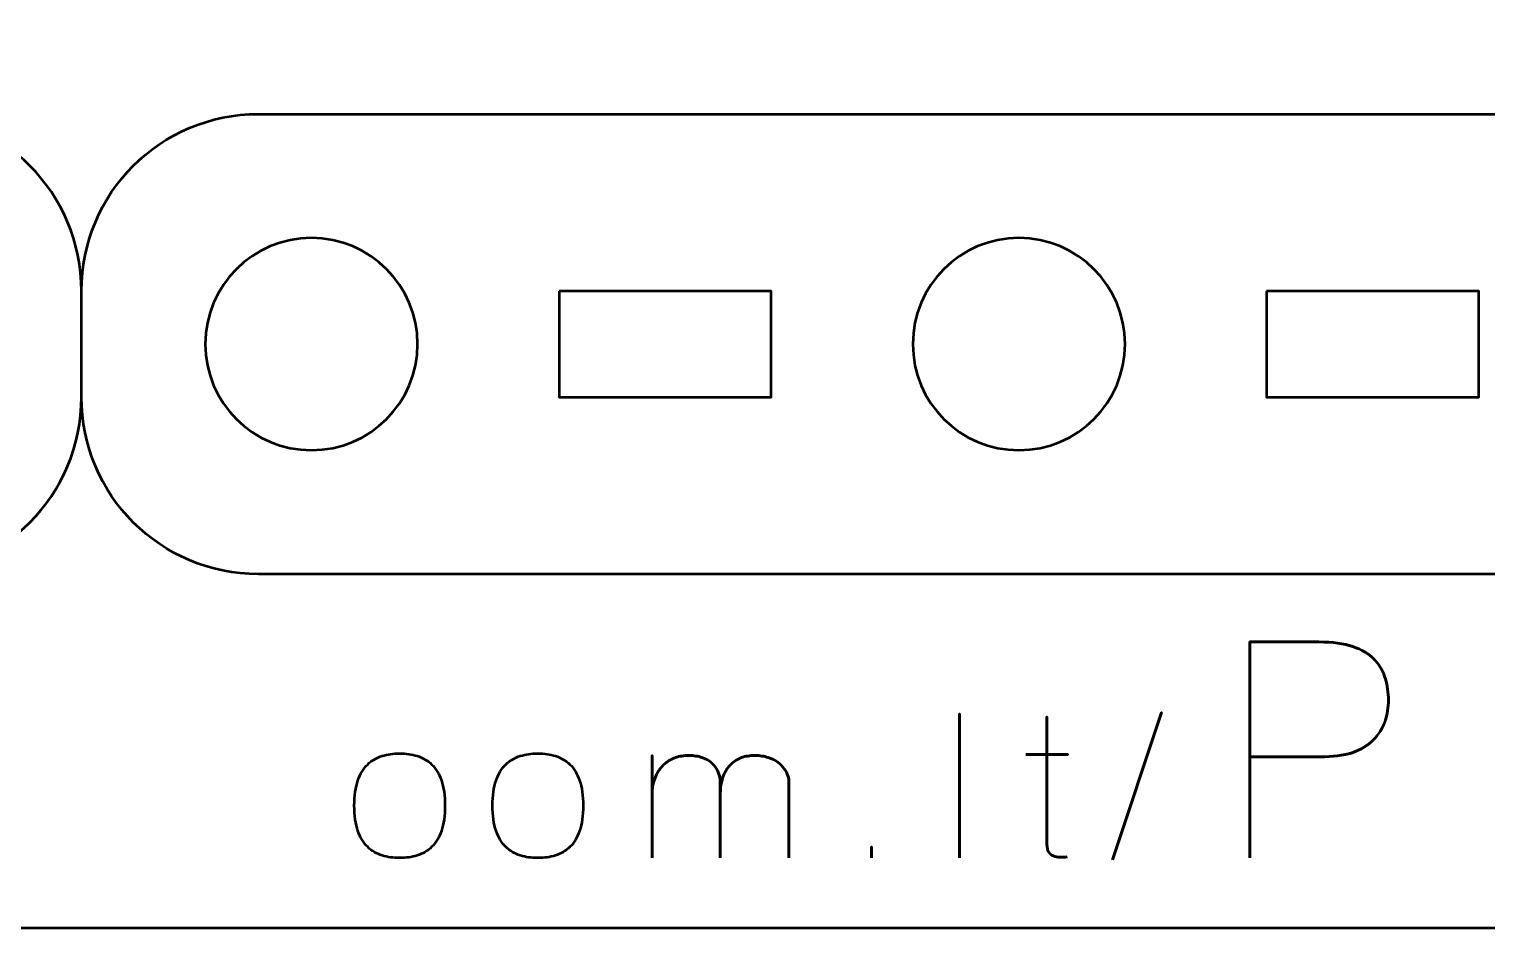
# Model space of a CAD drawing. Header units: centimetres. Extents: x -17.9 to -3.1, y -25.3 to -4.3.
# Drawn here: x -10.648 to -6.527, y -25.35 to -22.81 of the extents above; entities that cross this region are included whole.
import ezdxf

# ---------------------------------------------------------------- set-up
doc = ezdxf.new("R2010")
doc.units = ezdxf.units.CM
doc.header["$MEASUREMENT"] = 0
doc.layers.add('Layer 1', color=7, linetype='Continuous')

msp = doc.modelspace()

# ---------------------------------------------------------------- linework, layer by layer
at = {"layer": 'Layer 1', "color": 22, "lineweight": 53}
msp.add_open_spline([(-17.90003, -24.8499), (-17.90003, -24.8499), (-17.90003, -4.84994), (-17.90003, -4.84994), (-17.90003, -4.84994), (-17.90003, -4.57297), (-17.67694, -4.34998), (-17.39994, -4.34998), (-17.39994, -4.34998), (-17.39994, -4.34998), (-3.60007, -4.34998), (-3.60007, -4.34998), (-3.60007, -4.34998), (-3.32293, -4.34998), (-3.09997, -4.57297), (-3.09997, -4.84994), (-3.09997, -4.84994), (-3.09997, -4.84994), (-3.09997, -24.8499), (-3.09997, -24.8499), (-3.09997, -24.8499), (-3.09997, -25.1269), (-3.32293, -25.34999), (-3.60007, -25.34999), (-3.60007, -25.34999), (-3.60007, -25.34999), (-17.39994, -25.34999), (-17.39994, -25.34999), (-17.39994, -25.34999), (-17.67694, -25.34999), (-17.90003, -25.1269), (-17.90003, -24.8499)], degree=3, knots=[0, 0, 0, 0, 0.125, 0.125, 0.125, 0.125, 0.25, 0.25, 0.25, 0.25, 0.375, 0.375, 0.375, 0.375, 0.5, 0.5, 0.5, 0.5, 0.625, 0.625, 0.625, 0.625, 0.75, 0.75, 0.75, 0.75, 0.875, 0.875, 0.875, 0.875, 1, 1, 1, 1], dxfattribs=at)
at = {"layer": 'Layer 1', "color": 2, "lineweight": 53}
for points, knots in [([(-17.29992, -23.05), (-17.29992, -23.05), (-10.99995, -23.05), (-10.99995, -23.05), (-10.99995, -23.05), (-10.72298, -23.05), (-10.49999, -23.27309), (-10.49999, -23.55009), (-10.49999, -23.55009), (-10.49999, -23.55009), (-10.49999, -23.8501), (-10.49999, -23.8501), (-10.49999, -23.8501), (-10.49999, -24.12706), (-10.72298, -24.35002), (-10.99995, -24.35002), (-10.99995, -24.35002), (-10.99995, -24.35002), (-17.29992, -24.35002), (-17.29992, -24.35002), (-17.29992, -24.35002), (-17.57692, -24.35002), (-17.80001, -24.12706), (-17.80001, -23.8501), (-17.80001, -23.8501), (-17.80001, -23.8501), (-17.80001, -23.55009), (-17.80001, -23.55009), (-17.80001, -23.55009), (-17.80001, -23.27309), (-17.57692, -23.05), (-17.29992, -23.05)], [0, 0, 0, 0, 0.125, 0.125, 0.125, 0.125, 0.25, 0.25, 0.25, 0.25, 0.375, 0.375, 0.375, 0.375, 0.5, 0.5, 0.5, 0.5, 0.625, 0.625, 0.625, 0.625, 0.75, 0.75, 0.75, 0.75, 0.875, 0.875, 0.875, 0.875, 1, 1, 1, 1]), ([(-10.50001, -23.55009), (-10.50001, -23.27309), (-10.27692, -23.05), (-9.99992, -23.05), (-9.99992, -23.05), (-9.99992, -23.05), (-3.69995, -23.05), (-3.69995, -23.05), (-3.69995, -23.05), (-3.42298, -23.05), (-3.19999, -23.27309), (-3.19999, -23.55009), (-3.19999, -23.55009), (-3.19999, -23.55009), (-3.19999, -23.8501), (-3.19999, -23.8501), (-3.19999, -23.8501), (-3.19999, -24.12706), (-3.42298, -24.35002), (-3.69995, -24.35002), (-3.69995, -24.35002), (-3.69995, -24.35002), (-9.99992, -24.35002), (-9.99992, -24.35002), (-9.99992, -24.35002), (-10.27692, -24.35002), (-10.50001, -24.12706), (-10.50001, -23.8501)], [0, 0, 0, 0, 0.1428571, 0.1428571, 0.1428571, 0.1428571, 0.2857143, 0.2857143, 0.2857143, 0.2857143, 0.4285714, 0.4285714, 0.4285714, 0.4285714, 0.5714286, 0.5714286, 0.5714286, 0.5714286, 0.7142857, 0.7142857, 0.7142857, 0.7142857, 0.8571429, 0.8571429, 0.8571429, 0.8571429, 1, 1, 1, 1])]:
    msp.add_open_spline(points, degree=3, knots=knots, dxfattribs=at)
at = {"layer": 'Layer 1', "lineweight": 53}
for points in [[(-9.54998, -23.70002), (-9.54998, -23.8658), (-9.68421, -24.00003), (-9.84999, -24.00003), (-9.84999, -24.00003), (-10.01565, -24.00003), (-10.14999, -23.8658), (-10.14999, -23.70002), (-10.14999, -23.70002), (-10.14999, -23.53436), (-10.01565, -23.40002), (-9.84999, -23.40002), (-9.84999, -23.40002), (-9.68421, -23.40002), (-9.54998, -23.53436), (-9.54998, -23.70002)], [(-7.54991, -23.70002), (-7.54991, -23.8658), (-7.68428, -24.00003), (-7.84991, -24.00003), (-7.84991, -24.00003), (-8.01568, -24.00003), (-8.14991, -23.8658), (-8.14991, -23.70002), (-8.14991, -23.70002), (-8.14991, -23.53436), (-8.01568, -23.40002), (-7.84991, -23.40002), (-7.84991, -23.40002), (-7.68428, -23.40002), (-7.54991, -23.53436), (-7.54991, -23.70002)], [(-9.14997, -23.55009), (-9.14997, -23.55009), (-8.54996, -23.55009), (-8.54996, -23.55009), (-8.54996, -23.55009), (-8.54996, -23.55009), (-8.54996, -23.8501), (-8.54996, -23.8501), (-8.54996, -23.8501), (-8.54996, -23.8501), (-9.14997, -23.8501), (-9.14997, -23.8501), (-9.14997, -23.8501), (-9.14997, -23.8501), (-9.14997, -23.55009), (-9.14997, -23.55009)], [(-7.15, -23.55009), (-7.15, -23.55009), (-6.55001, -23.55009), (-6.55001, -23.55009), (-6.55001, -23.55009), (-6.55001, -23.55009), (-6.55001, -23.8501), (-6.55001, -23.8501), (-6.55001, -23.8501), (-6.55001, -23.8501), (-7.15, -23.8501), (-7.15, -23.8501), (-7.15, -23.8501), (-7.15, -23.8501), (-7.15, -23.55009), (-7.15, -23.55009)]]:
    msp.add_open_spline(points, degree=3, knots=[0, 0, 0, 0, 0.25, 0.25, 0.25, 0.25, 0.5, 0.5, 0.5, 0.5, 0.75, 0.75, 0.75, 0.75, 1, 1, 1, 1], dxfattribs=at)
at = {"layer": 'Layer 1', "color": 30, "lineweight": 53}
for points, knots in [([(-7.19664, -25.15241), (-7.19664, -25.15241), (-7.19664, -24.54196), (-7.19664, -24.54196), (-7.19664, -24.54196), (-7.19664, -24.54196), (-7.00191, -24.54196), (-7.00191, -24.54196), (-7.00191, -24.54196), (-6.96296, -24.5421), (-6.93093, -24.54648), (-6.90567, -24.55494), (-6.90567, -24.55494), (-6.88055, -24.56327), (-6.86079, -24.57484), (-6.84654, -24.58952), (-6.84654, -24.58952), (-6.83229, -24.60405), (-6.82213, -24.6207), (-6.81592, -24.63947), (-6.81592, -24.63947), (-6.80985, -24.65824), (-6.80632, -24.67785), (-6.80548, -24.69859), (-6.80548, -24.69859), (-6.80449, -24.71934), (-6.80689, -24.73966), (-6.81253, -24.75941), (-6.81253, -24.75941), (-6.81832, -24.77917), (-6.82806, -24.79709), (-6.84203, -24.81318), (-6.84203, -24.81318), (-6.85585, -24.82926), (-6.87462, -24.84211), (-6.89819, -24.85156), (-6.89819, -24.85156), (-6.92175, -24.86116), (-6.95096, -24.86595), (-6.98582, -24.86624), (-6.98582, -24.86624), (-6.98582, -24.86624), (-7.19664, -24.86624), (-7.19664, -24.86624), (-7.19664, -24.86624), (-7.19664, -24.86624), (-6.98582, -24.86624), (-6.98582, -24.86624), (-6.98582, -24.86624), (-6.95167, -24.86595), (-6.92274, -24.86116), (-6.89932, -24.85156), (-6.89932, -24.85156), (-6.87575, -24.84211), (-6.85698, -24.82926), (-6.84287, -24.81318), (-6.84287, -24.81318), (-6.8289, -24.79709), (-6.81888, -24.77917), (-6.81296, -24.75941), (-6.81296, -24.75941), (-6.80703, -24.73966), (-6.80449, -24.71934), (-6.80548, -24.69859), (-6.80548, -24.69859), (-6.80632, -24.67785), (-6.80985, -24.65824), (-6.8162, -24.63947), (-6.8162, -24.63947), (-6.82241, -24.6207), (-6.83285, -24.60405), (-6.84711, -24.58952), (-6.84711, -24.58952), (-6.8615, -24.57484), (-6.88125, -24.56327), (-6.90637, -24.55494), (-6.90637, -24.55494), (-6.93163, -24.54648), (-6.96338, -24.5421), (-7.00191, -24.54196), (-7.00191, -24.54196), (-7.00191, -24.54196), (-7.19664, -24.54196), (-7.19664, -24.54196), (-7.19664, -24.54196), (-7.19664, -24.54196), (-7.19664, -25.15241), (-7.19664, -25.15241)], [0, 0, 0, 0, 0.0454545, 0.0454545, 0.0454545, 0.0454545, 0.0909091, 0.0909091, 0.0909091, 0.0909091, 0.1363636, 0.1363636, 0.1363636, 0.1363636, 0.1818182, 0.1818182, 0.1818182, 0.1818182, 0.2272727, 0.2272727, 0.2272727, 0.2272727, 0.2727273, 0.2727273, 0.2727273, 0.2727273, 0.3181818, 0.3181818, 0.3181818, 0.3181818, 0.3636364, 0.3636364, 0.3636364, 0.3636364, 0.4090909, 0.4090909, 0.4090909, 0.4090909, 0.4545455, 0.4545455, 0.4545455, 0.4545455, 0.5, 0.5, 0.5, 0.5, 0.5454545, 0.5454545, 0.5454545, 0.5454545, 0.5909091, 0.5909091, 0.5909091, 0.5909091, 0.6363636, 0.6363636, 0.6363636, 0.6363636, 0.6818182, 0.6818182, 0.6818182, 0.6818182, 0.7272727, 0.7272727, 0.7272727, 0.7272727, 0.7727273, 0.7727273, 0.7727273, 0.7727273, 0.8181818, 0.8181818, 0.8181818, 0.8181818, 0.8636364, 0.8636364, 0.8636364, 0.8636364, 0.9090909, 0.9090909, 0.9090909, 0.9090909, 0.9545455, 0.9545455, 0.9545455, 0.9545455, 1, 1, 1, 1]), ([(-8.01791, -25.15241), (-8.01791, -25.15241), (-8.01791, -24.74545), (-8.01791, -24.74545), (-8.01791, -24.74545), (-8.01791, -24.74545), (-8.01791, -25.15241), (-8.01791, -25.15241)], [0, 0, 0, 0, 0.5, 0.5, 0.5, 0.5, 1, 1, 1, 1]), ([(-7.71311, -25.14959), (-7.72007, -25.15015), (-7.72703, -25.15034), (-7.73381, -25.15015), (-7.73381, -25.15015), (-7.74058, -25.14996), (-7.7467, -25.14893), (-7.75225, -25.14686), (-7.75225, -25.14686), (-7.7578, -25.14488), (-7.76222, -25.14131), (-7.7656, -25.13623), (-7.7656, -25.13623), (-7.7689, -25.13115), (-7.77059, -25.12391), (-7.77068, -25.11459), (-7.77068, -25.11459), (-7.77068, -25.11017), (-7.77068, -25.10265), (-7.77068, -25.09211), (-7.77068, -25.09211), (-7.77068, -25.08148), (-7.77068, -25.06868), (-7.77068, -25.05354), (-7.77068, -25.05354), (-7.77068, -25.03839), (-7.77068, -25.02184), (-7.77068, -25.00387), (-7.77068, -25.00387), (-7.77068, -24.9859), (-7.77068, -24.96737), (-7.77068, -24.94818), (-7.77068, -24.94818), (-7.77068, -24.92899), (-7.77068, -24.91008), (-7.77068, -24.89136), (-7.77068, -24.89136), (-7.77068, -24.87264), (-7.77068, -24.85504), (-7.77068, -24.83849), (-7.77068, -24.83849), (-7.77068, -24.82193), (-7.77068, -24.80725), (-7.77068, -24.79456), (-7.77068, -24.79456), (-7.77068, -24.78176), (-7.77068, -24.77179), (-7.77068, -24.76445), (-7.77068, -24.76445), (-7.77068, -24.75721), (-7.77068, -24.75344), (-7.77068, -24.75335), (-7.77068, -24.75335), (-7.77068, -24.75344), (-7.77068, -24.75721), (-7.77068, -24.76445), (-7.77068, -24.76445), (-7.77068, -24.77179), (-7.77068, -24.78176), (-7.77068, -24.79456), (-7.77068, -24.79456), (-7.77068, -24.80725), (-7.77068, -24.82193), (-7.77068, -24.83849), (-7.77068, -24.83849), (-7.77068, -24.85504), (-7.77068, -24.87264), (-7.77068, -24.89136), (-7.77068, -24.89136), (-7.77068, -24.91008), (-7.77068, -24.92899), (-7.77068, -24.94818), (-7.77068, -24.94818), (-7.77068, -24.96737), (-7.77068, -24.9859), (-7.77068, -25.00387), (-7.77068, -25.00387), (-7.77068, -25.02184), (-7.77068, -25.03839), (-7.77068, -25.05354), (-7.77068, -25.05354), (-7.77068, -25.06868), (-7.77068, -25.08148), (-7.77068, -25.09211), (-7.77068, -25.09211), (-7.77068, -25.10265), (-7.77068, -25.11017), (-7.77068, -25.11459), (-7.77068, -25.11459), (-7.77059, -25.12391), (-7.7689, -25.13115), (-7.7656, -25.13623), (-7.7656, -25.13623), (-7.76222, -25.14131), (-7.7578, -25.14488), (-7.75225, -25.14686), (-7.75225, -25.14686), (-7.7467, -25.14893), (-7.74058, -25.14996), (-7.73381, -25.15015), (-7.73381, -25.15015), (-7.72703, -25.15034), (-7.72007, -25.15015), (-7.71311, -25.14959)], [0, 0, 0, 0, 0.0384615, 0.0384615, 0.0384615, 0.0384615, 0.0769231, 0.0769231, 0.0769231, 0.0769231, 0.1153846, 0.1153846, 0.1153846, 0.1153846, 0.1538462, 0.1538462, 0.1538462, 0.1538462, 0.1923077, 0.1923077, 0.1923077, 0.1923077, 0.2307692, 0.2307692, 0.2307692, 0.2307692, 0.2692308, 0.2692308, 0.2692308, 0.2692308, 0.3076923, 0.3076923, 0.3076923, 0.3076923, 0.3461538, 0.3461538, 0.3461538, 0.3461538, 0.3846154, 0.3846154, 0.3846154, 0.3846154, 0.4230769, 0.4230769, 0.4230769, 0.4230769, 0.4615385, 0.4615385, 0.4615385, 0.4615385, 0.5, 0.5, 0.5, 0.5, 0.5384615, 0.5384615, 0.5384615, 0.5384615, 0.5769231, 0.5769231, 0.5769231, 0.5769231, 0.6153846, 0.6153846, 0.6153846, 0.6153846, 0.6538462, 0.6538462, 0.6538462, 0.6538462, 0.6923077, 0.6923077, 0.6923077, 0.6923077, 0.7307692, 0.7307692, 0.7307692, 0.7307692, 0.7692308, 0.7692308, 0.7692308, 0.7692308, 0.8076923, 0.8076923, 0.8076923, 0.8076923, 0.8461538, 0.8461538, 0.8461538, 0.8461538, 0.8846154, 0.8846154, 0.8846154, 0.8846154, 0.9230769, 0.9230769, 0.9230769, 0.9230769, 0.9615385, 0.9615385, 0.9615385, 0.9615385, 1, 1, 1, 1]), ([(-7.58498, -25.15805), (-7.58498, -25.15805), (-7.44669, -24.7415), (-7.44669, -24.7415), (-7.44669, -24.7415), (-7.44669, -24.7415), (-7.58498, -25.15805), (-7.58498, -25.15805)], [0, 0, 0, 0, 0.5, 0.5, 0.5, 0.5, 1, 1, 1, 1]), ([(-9.6006, -25.15241), (-9.58282, -25.1525), (-9.56627, -25.15025), (-9.55084, -25.14545), (-9.55084, -25.14545), (-9.53541, -25.14065), (-9.52177, -25.13265), (-9.5101, -25.12146), (-9.5101, -25.12146), (-9.49834, -25.11027), (-9.48922, -25.09512), (-9.48254, -25.07593), (-9.48254, -25.07593), (-9.47596, -25.05683), (-9.47257, -25.03303), (-9.47247, -25.00453), (-9.47247, -25.00453), (-9.47257, -24.97612), (-9.47596, -24.95241), (-9.48254, -24.93341), (-9.48254, -24.93341), (-9.48922, -24.9144), (-9.49834, -24.89926), (-9.5101, -24.88806), (-9.5101, -24.88806), (-9.52177, -24.87696), (-9.53541, -24.86897), (-9.55084, -24.86417), (-9.55084, -24.86417), (-9.56627, -24.85937), (-9.58282, -24.85711), (-9.6006, -24.85721), (-9.6006, -24.85721), (-9.61819, -24.85711), (-9.63475, -24.85937), (-9.65018, -24.86417), (-9.65018, -24.86417), (-9.66561, -24.86897), (-9.67915, -24.87696), (-9.69091, -24.88806), (-9.69091, -24.88806), (-9.70267, -24.89926), (-9.71189, -24.9144), (-9.71857, -24.93341), (-9.71857, -24.93341), (-9.72525, -24.95241), (-9.72864, -24.97612), (-9.72873, -25.00453), (-9.72873, -25.00453), (-9.72864, -25.03303), (-9.72525, -25.05683), (-9.71857, -25.07593), (-9.71857, -25.07593), (-9.71189, -25.09512), (-9.70267, -25.11027), (-9.69091, -25.12146), (-9.69091, -25.12146), (-9.67915, -25.13265), (-9.66561, -25.14065), (-9.65018, -25.14545), (-9.65018, -25.14545), (-9.63475, -25.15025), (-9.61819, -25.1525), (-9.6006, -25.15241)], [0, 0, 0, 0, 0.0625, 0.0625, 0.0625, 0.0625, 0.125, 0.125, 0.125, 0.125, 0.1875, 0.1875, 0.1875, 0.1875, 0.25, 0.25, 0.25, 0.25, 0.3125, 0.3125, 0.3125, 0.3125, 0.375, 0.375, 0.375, 0.375, 0.4375, 0.4375, 0.4375, 0.4375, 0.5, 0.5, 0.5, 0.5, 0.5625, 0.5625, 0.5625, 0.5625, 0.625, 0.625, 0.625, 0.625, 0.6875, 0.6875, 0.6875, 0.6875, 0.75, 0.75, 0.75, 0.75, 0.8125, 0.8125, 0.8125, 0.8125, 0.875, 0.875, 0.875, 0.875, 0.9375, 0.9375, 0.9375, 0.9375, 1, 1, 1, 1]), ([(-9.6006, -25.15241), (-9.58282, -25.1525), (-9.56627, -25.15025), (-9.55084, -25.14545), (-9.55084, -25.14545), (-9.53541, -25.14065), (-9.52177, -25.13265), (-9.5101, -25.12146), (-9.5101, -25.12146), (-9.49834, -25.11027), (-9.48922, -25.09512), (-9.48254, -25.07593), (-9.48254, -25.07593), (-9.47596, -25.05683), (-9.47257, -25.03303), (-9.47247, -25.00453), (-9.47247, -25.00453), (-9.47257, -24.97612), (-9.47596, -24.95241), (-9.48254, -24.93341), (-9.48254, -24.93341), (-9.48922, -24.9144), (-9.49834, -24.89926), (-9.5101, -24.88806), (-9.5101, -24.88806), (-9.52177, -24.87696), (-9.53541, -24.86897), (-9.55084, -24.86417), (-9.55084, -24.86417), (-9.56627, -24.85937), (-9.58282, -24.85711), (-9.6006, -24.85721), (-9.6006, -24.85721), (-9.61819, -24.85711), (-9.63475, -24.85937), (-9.65018, -24.86417), (-9.65018, -24.86417), (-9.66561, -24.86897), (-9.67915, -24.87696), (-9.69091, -24.88806), (-9.69091, -24.88806), (-9.70267, -24.89926), (-9.71189, -24.9144), (-9.71857, -24.93341), (-9.71857, -24.93341), (-9.72525, -24.95241), (-9.72864, -24.97612), (-9.72873, -25.00453), (-9.72873, -25.00453), (-9.72864, -25.03303), (-9.72525, -25.05683), (-9.71857, -25.07593), (-9.71857, -25.07593), (-9.71189, -25.09512), (-9.70267, -25.11027), (-9.69091, -25.12146), (-9.69091, -25.12146), (-9.67915, -25.13265), (-9.66561, -25.14065), (-9.65018, -25.14545), (-9.65018, -25.14545), (-9.63475, -25.15025), (-9.61819, -25.1525), (-9.6006, -25.15241)], [0, 0, 0, 0, 0.0625, 0.0625, 0.0625, 0.0625, 0.125, 0.125, 0.125, 0.125, 0.1875, 0.1875, 0.1875, 0.1875, 0.25, 0.25, 0.25, 0.25, 0.3125, 0.3125, 0.3125, 0.3125, 0.375, 0.375, 0.375, 0.375, 0.4375, 0.4375, 0.4375, 0.4375, 0.5, 0.5, 0.5, 0.5, 0.5625, 0.5625, 0.5625, 0.5625, 0.625, 0.625, 0.625, 0.625, 0.6875, 0.6875, 0.6875, 0.6875, 0.75, 0.75, 0.75, 0.75, 0.8125, 0.8125, 0.8125, 0.8125, 0.875, 0.875, 0.875, 0.875, 0.9375, 0.9375, 0.9375, 0.9375, 1, 1, 1, 1]), ([(-9.21001, -25.15241), (-9.19223, -25.1525), (-9.17568, -25.15025), (-9.16025, -25.14545), (-9.16025, -25.14545), (-9.14482, -25.14065), (-9.13118, -25.13265), (-9.11951, -25.12146), (-9.11951, -25.12146), (-9.10775, -25.11027), (-9.09863, -25.09512), (-9.09195, -25.07593), (-9.09195, -25.07593), (-9.08537, -25.05683), (-9.08198, -25.03303), (-9.08188, -25.00453), (-9.08188, -25.00453), (-9.08198, -24.97612), (-9.08537, -24.95241), (-9.09195, -24.93341), (-9.09195, -24.93341), (-9.09863, -24.9144), (-9.10775, -24.89926), (-9.11951, -24.88806), (-9.11951, -24.88806), (-9.13118, -24.87696), (-9.14482, -24.86897), (-9.16025, -24.86417), (-9.16025, -24.86417), (-9.17568, -24.85937), (-9.19223, -24.85711), (-9.21001, -24.85721), (-9.21001, -24.85721), (-9.2276, -24.85711), (-9.24416, -24.85937), (-9.25959, -24.86417), (-9.25959, -24.86417), (-9.27502, -24.86897), (-9.28856, -24.87696), (-9.30032, -24.88806), (-9.30032, -24.88806), (-9.31208, -24.89926), (-9.3213, -24.9144), (-9.32798, -24.93341), (-9.32798, -24.93341), (-9.33466, -24.95241), (-9.33805, -24.97612), (-9.33814, -25.00453), (-9.33814, -25.00453), (-9.33805, -25.03303), (-9.33466, -25.05683), (-9.32798, -25.07593), (-9.32798, -25.07593), (-9.3213, -25.09512), (-9.31208, -25.11027), (-9.30032, -25.12146), (-9.30032, -25.12146), (-9.28856, -25.13265), (-9.27502, -25.14065), (-9.25959, -25.14545), (-9.25959, -25.14545), (-9.24416, -25.15025), (-9.2276, -25.1525), (-9.21001, -25.15241)], [0, 0, 0, 0, 0.0625, 0.0625, 0.0625, 0.0625, 0.125, 0.125, 0.125, 0.125, 0.1875, 0.1875, 0.1875, 0.1875, 0.25, 0.25, 0.25, 0.25, 0.3125, 0.3125, 0.3125, 0.3125, 0.375, 0.375, 0.375, 0.375, 0.4375, 0.4375, 0.4375, 0.4375, 0.5, 0.5, 0.5, 0.5, 0.5625, 0.5625, 0.5625, 0.5625, 0.625, 0.625, 0.625, 0.625, 0.6875, 0.6875, 0.6875, 0.6875, 0.75, 0.75, 0.75, 0.75, 0.8125, 0.8125, 0.8125, 0.8125, 0.875, 0.875, 0.875, 0.875, 0.9375, 0.9375, 0.9375, 0.9375, 1, 1, 1, 1]), ([(-9.21001, -25.15241), (-9.19223, -25.1525), (-9.17568, -25.15025), (-9.16025, -25.14545), (-9.16025, -25.14545), (-9.14482, -25.14065), (-9.13118, -25.13265), (-9.11951, -25.12146), (-9.11951, -25.12146), (-9.10775, -25.11027), (-9.09863, -25.09512), (-9.09195, -25.07593), (-9.09195, -25.07593), (-9.08537, -25.05683), (-9.08198, -25.03303), (-9.08188, -25.00453), (-9.08188, -25.00453), (-9.08198, -24.97612), (-9.08537, -24.95241), (-9.09195, -24.93341), (-9.09195, -24.93341), (-9.09863, -24.9144), (-9.10775, -24.89926), (-9.11951, -24.88806), (-9.11951, -24.88806), (-9.13118, -24.87696), (-9.14482, -24.86897), (-9.16025, -24.86417), (-9.16025, -24.86417), (-9.17568, -24.85937), (-9.19223, -24.85711), (-9.21001, -24.85721), (-9.21001, -24.85721), (-9.2276, -24.85711), (-9.24416, -24.85937), (-9.25959, -24.86417), (-9.25959, -24.86417), (-9.27502, -24.86897), (-9.28856, -24.87696), (-9.30032, -24.88806), (-9.30032, -24.88806), (-9.31208, -24.89926), (-9.3213, -24.9144), (-9.32798, -24.93341), (-9.32798, -24.93341), (-9.33466, -24.95241), (-9.33805, -24.97612), (-9.33814, -25.00453), (-9.33814, -25.00453), (-9.33805, -25.03303), (-9.33466, -25.05683), (-9.32798, -25.07593), (-9.32798, -25.07593), (-9.3213, -25.09512), (-9.31208, -25.11027), (-9.30032, -25.12146), (-9.30032, -25.12146), (-9.28856, -25.13265), (-9.27502, -25.14065), (-9.25959, -25.14545), (-9.25959, -25.14545), (-9.24416, -25.15025), (-9.2276, -25.1525), (-9.21001, -25.15241)], [0, 0, 0, 0, 0.0625, 0.0625, 0.0625, 0.0625, 0.125, 0.125, 0.125, 0.125, 0.1875, 0.1875, 0.1875, 0.1875, 0.25, 0.25, 0.25, 0.25, 0.3125, 0.3125, 0.3125, 0.3125, 0.375, 0.375, 0.375, 0.375, 0.4375, 0.4375, 0.4375, 0.4375, 0.5, 0.5, 0.5, 0.5, 0.5625, 0.5625, 0.5625, 0.5625, 0.625, 0.625, 0.625, 0.625, 0.6875, 0.6875, 0.6875, 0.6875, 0.75, 0.75, 0.75, 0.75, 0.8125, 0.8125, 0.8125, 0.8125, 0.875, 0.875, 0.875, 0.875, 0.9375, 0.9375, 0.9375, 0.9375, 1, 1, 1, 1]), ([(-8.69412, -25.15241), (-8.69412, -25.15232), (-8.69412, -25.14959), (-8.69412, -25.14423), (-8.69412, -25.14423), (-8.69412, -25.13896), (-8.69412, -25.13171), (-8.69412, -25.12259), (-8.69412, -25.12259), (-8.69412, -25.11337), (-8.69412, -25.10302), (-8.69412, -25.09136), (-8.69412, -25.09136), (-8.69412, -25.07979), (-8.69412, -25.06765), (-8.69412, -25.05486), (-8.69412, -25.05486), (-8.69412, -25.04216), (-8.69412, -25.02964), (-8.69412, -25.01723), (-8.69412, -25.01723), (-8.69412, -25.00481), (-8.69412, -24.99314), (-8.69412, -24.98242), (-8.69412, -24.98242), (-8.69412, -24.9716), (-8.69412, -24.96238), (-8.69412, -24.95457), (-8.69412, -24.95457), (-8.69412, -24.94686), (-8.69412, -24.94131), (-8.69412, -24.93792), (-8.69412, -24.93792), (-8.69402, -24.93265), (-8.69487, -24.92673), (-8.69647, -24.92024), (-8.69647, -24.92024), (-8.69807, -24.91365), (-8.7008, -24.90707), (-8.70465, -24.90048), (-8.70465, -24.90048), (-8.70851, -24.8938), (-8.71387, -24.88769), (-8.72055, -24.88204), (-8.72055, -24.88204), (-8.72732, -24.8764), (-8.73579, -24.87188), (-8.74595, -24.8684), (-8.74595, -24.8684), (-8.75621, -24.86492), (-8.76843, -24.86304), (-8.78273, -24.86285), (-8.78273, -24.86285), (-8.79703, -24.86285), (-8.80983, -24.86483), (-8.82102, -24.86878), (-8.82102, -24.86878), (-8.83231, -24.87282), (-8.842, -24.87837), (-8.85028, -24.88543), (-8.85028, -24.88543), (-8.85846, -24.89249), (-8.86533, -24.90058), (-8.87069, -24.90979), (-8.87069, -24.90979), (-8.87605, -24.91892), (-8.88001, -24.92861), (-8.88264, -24.93896), (-8.88264, -24.93896), (-8.88527, -24.94921), (-8.88659, -24.95965), (-8.88659, -24.9701), (-8.88659, -24.9701), (-8.88659, -24.95965), (-8.88527, -24.94921), (-8.88264, -24.93896), (-8.88264, -24.93896), (-8.88001, -24.92861), (-8.87605, -24.91892), (-8.87069, -24.90979), (-8.87069, -24.90979), (-8.86533, -24.90058), (-8.85846, -24.89249), (-8.85028, -24.88543), (-8.85028, -24.88543), (-8.842, -24.87837), (-8.83231, -24.87282), (-8.82102, -24.86878), (-8.82102, -24.86878), (-8.80983, -24.86483), (-8.79703, -24.86285), (-8.78273, -24.86285), (-8.78273, -24.86285), (-8.76843, -24.86304), (-8.75621, -24.86492), (-8.74595, -24.8684), (-8.74595, -24.8684), (-8.73579, -24.87188), (-8.72732, -24.8764), (-8.72055, -24.88204), (-8.72055, -24.88204), (-8.71387, -24.88769), (-8.70851, -24.8938), (-8.70465, -24.90048), (-8.70465, -24.90048), (-8.7008, -24.90707), (-8.69807, -24.91365), (-8.69647, -24.92024), (-8.69647, -24.92024), (-8.69487, -24.92673), (-8.69402, -24.93265), (-8.69412, -24.93792), (-8.69412, -24.93792), (-8.69412, -24.94131), (-8.69412, -24.94686), (-8.69412, -24.95457), (-8.69412, -24.95457), (-8.69412, -24.96238), (-8.69412, -24.9716), (-8.69412, -24.98242), (-8.69412, -24.98242), (-8.69412, -24.99314), (-8.69412, -25.00481), (-8.69412, -25.01723), (-8.69412, -25.01723), (-8.69412, -25.02964), (-8.69412, -25.04216), (-8.69412, -25.05486), (-8.69412, -25.05486), (-8.69412, -25.06765), (-8.69412, -25.07979), (-8.69412, -25.09136), (-8.69412, -25.09136), (-8.69412, -25.10302), (-8.69412, -25.11337), (-8.69412, -25.12259), (-8.69412, -25.12259), (-8.69412, -25.13171), (-8.69412, -25.13896), (-8.69412, -25.14423), (-8.69412, -25.14423), (-8.69412, -25.14959), (-8.69412, -25.15232), (-8.69412, -25.15241)], [0, 0, 0, 0, 0.0277778, 0.0277778, 0.0277778, 0.0277778, 0.0555556, 0.0555556, 0.0555556, 0.0555556, 0.0833333, 0.0833333, 0.0833333, 0.0833333, 0.1111111, 0.1111111, 0.1111111, 0.1111111, 0.1388889, 0.1388889, 0.1388889, 0.1388889, 0.1666667, 0.1666667, 0.1666667, 0.1666667, 0.1944444, 0.1944444, 0.1944444, 0.1944444, 0.2222222, 0.2222222, 0.2222222, 0.2222222, 0.25, 0.25, 0.25, 0.25, 0.2777778, 0.2777778, 0.2777778, 0.2777778, 0.3055556, 0.3055556, 0.3055556, 0.3055556, 0.3333333, 0.3333333, 0.3333333, 0.3333333, 0.3611111, 0.3611111, 0.3611111, 0.3611111, 0.3888889, 0.3888889, 0.3888889, 0.3888889, 0.4166667, 0.4166667, 0.4166667, 0.4166667, 0.4444444, 0.4444444, 0.4444444, 0.4444444, 0.4722222, 0.4722222, 0.4722222, 0.4722222, 0.5, 0.5, 0.5, 0.5, 0.5277778, 0.5277778, 0.5277778, 0.5277778, 0.5555556, 0.5555556, 0.5555556, 0.5555556, 0.5833333, 0.5833333, 0.5833333, 0.5833333, 0.6111111, 0.6111111, 0.6111111, 0.6111111, 0.6388889, 0.6388889, 0.6388889, 0.6388889, 0.6666667, 0.6666667, 0.6666667, 0.6666667, 0.6944444, 0.6944444, 0.6944444, 0.6944444, 0.7222222, 0.7222222, 0.7222222, 0.7222222, 0.75, 0.75, 0.75, 0.75, 0.7777778, 0.7777778, 0.7777778, 0.7777778, 0.8055556, 0.8055556, 0.8055556, 0.8055556, 0.8333333, 0.8333333, 0.8333333, 0.8333333, 0.8611111, 0.8611111, 0.8611111, 0.8611111, 0.8888889, 0.8888889, 0.8888889, 0.8888889, 0.9166667, 0.9166667, 0.9166667, 0.9166667, 0.9444444, 0.9444444, 0.9444444, 0.9444444, 0.9722222, 0.9722222, 0.9722222, 0.9722222, 1, 1, 1, 1]), ([(-8.88659, -25.15241), (-8.88659, -25.15241), (-8.88659, -24.86285), (-8.88659, -24.86285), (-8.88659, -24.86285), (-8.88659, -24.86285), (-8.88659, -25.15241), (-8.88659, -25.15241)], [0, 0, 0, 0, 0.5, 0.5, 0.5, 0.5, 1, 1, 1, 1]), ([(-8.49995, -25.15241), (-8.49995, -25.15232), (-8.49995, -25.14959), (-8.49995, -25.14423), (-8.49995, -25.14423), (-8.49995, -25.13896), (-8.49995, -25.13171), (-8.49995, -25.12259), (-8.49995, -25.12259), (-8.49995, -25.11337), (-8.49995, -25.10302), (-8.49995, -25.09136), (-8.49995, -25.09136), (-8.49995, -25.07979), (-8.49995, -25.06765), (-8.49995, -25.05486), (-8.49995, -25.05486), (-8.49995, -25.04216), (-8.49995, -25.02964), (-8.49995, -25.01723), (-8.49995, -25.01723), (-8.49995, -25.00481), (-8.49995, -24.99314), (-8.49995, -24.98242), (-8.49995, -24.98242), (-8.49995, -24.9716), (-8.49995, -24.96238), (-8.49995, -24.95457), (-8.49995, -24.95457), (-8.49995, -24.94686), (-8.49995, -24.94131), (-8.49995, -24.93792), (-8.49995, -24.93792), (-8.49995, -24.93265), (-8.50098, -24.92673), (-8.50315, -24.92024), (-8.50315, -24.92024), (-8.50522, -24.91365), (-8.5086, -24.90707), (-8.51331, -24.90048), (-8.51331, -24.90048), (-8.51792, -24.8938), (-8.52403, -24.88769), (-8.53156, -24.88204), (-8.53156, -24.88204), (-8.53908, -24.8764), (-8.54821, -24.87188), (-8.55893, -24.8684), (-8.55893, -24.8684), (-8.56966, -24.86492), (-8.58217, -24.86304), (-8.59647, -24.86285), (-8.59647, -24.86285), (-8.61077, -24.86285), (-8.62337, -24.86483), (-8.63419, -24.86878), (-8.63419, -24.86878), (-8.64492, -24.87282), (-8.65414, -24.87837), (-8.66185, -24.88543), (-8.66185, -24.88543), (-8.66947, -24.89249), (-8.67558, -24.90058), (-8.68038, -24.90979), (-8.68038, -24.90979), (-8.68518, -24.91892), (-8.68866, -24.92861), (-8.69082, -24.93896), (-8.69082, -24.93896), (-8.69308, -24.94921), (-8.69412, -24.95965), (-8.69412, -24.9701), (-8.69412, -24.9701), (-8.69412, -24.95965), (-8.69308, -24.94921), (-8.69082, -24.93896), (-8.69082, -24.93896), (-8.68866, -24.92861), (-8.68518, -24.91892), (-8.68038, -24.90979), (-8.68038, -24.90979), (-8.67558, -24.90058), (-8.66947, -24.89249), (-8.66185, -24.88543), (-8.66185, -24.88543), (-8.65414, -24.87837), (-8.64492, -24.87282), (-8.63419, -24.86878), (-8.63419, -24.86878), (-8.62337, -24.86483), (-8.61077, -24.86285), (-8.59647, -24.86285), (-8.59647, -24.86285), (-8.58217, -24.86304), (-8.56966, -24.86492), (-8.55893, -24.8684), (-8.55893, -24.8684), (-8.54821, -24.87188), (-8.53908, -24.8764), (-8.53156, -24.88204), (-8.53156, -24.88204), (-8.52403, -24.88769), (-8.51792, -24.8938), (-8.51331, -24.90048), (-8.51331, -24.90048), (-8.5086, -24.90707), (-8.50522, -24.91365), (-8.50315, -24.92024), (-8.50315, -24.92024), (-8.50098, -24.92673), (-8.49995, -24.93265), (-8.49995, -24.93792), (-8.49995, -24.93792), (-8.49995, -24.94131), (-8.49995, -24.94686), (-8.49995, -24.95457), (-8.49995, -24.95457), (-8.49995, -24.96238), (-8.49995, -24.9716), (-8.49995, -24.98242), (-8.49995, -24.98242), (-8.49995, -24.99314), (-8.49995, -25.00481), (-8.49995, -25.01723), (-8.49995, -25.01723), (-8.49995, -25.02964), (-8.49995, -25.04216), (-8.49995, -25.05486), (-8.49995, -25.05486), (-8.49995, -25.06765), (-8.49995, -25.07979), (-8.49995, -25.09136), (-8.49995, -25.09136), (-8.49995, -25.10302), (-8.49995, -25.11337), (-8.49995, -25.12259), (-8.49995, -25.12259), (-8.49995, -25.13171), (-8.49995, -25.13896), (-8.49995, -25.14423), (-8.49995, -25.14423), (-8.49995, -25.14959), (-8.49995, -25.15232), (-8.49995, -25.15241)], [0, 0, 0, 0, 0.0277778, 0.0277778, 0.0277778, 0.0277778, 0.0555556, 0.0555556, 0.0555556, 0.0555556, 0.0833333, 0.0833333, 0.0833333, 0.0833333, 0.1111111, 0.1111111, 0.1111111, 0.1111111, 0.1388889, 0.1388889, 0.1388889, 0.1388889, 0.1666667, 0.1666667, 0.1666667, 0.1666667, 0.1944444, 0.1944444, 0.1944444, 0.1944444, 0.2222222, 0.2222222, 0.2222222, 0.2222222, 0.25, 0.25, 0.25, 0.25, 0.2777778, 0.2777778, 0.2777778, 0.2777778, 0.3055556, 0.3055556, 0.3055556, 0.3055556, 0.3333333, 0.3333333, 0.3333333, 0.3333333, 0.3611111, 0.3611111, 0.3611111, 0.3611111, 0.3888889, 0.3888889, 0.3888889, 0.3888889, 0.4166667, 0.4166667, 0.4166667, 0.4166667, 0.4444444, 0.4444444, 0.4444444, 0.4444444, 0.4722222, 0.4722222, 0.4722222, 0.4722222, 0.5, 0.5, 0.5, 0.5, 0.5277778, 0.5277778, 0.5277778, 0.5277778, 0.5555556, 0.5555556, 0.5555556, 0.5555556, 0.5833333, 0.5833333, 0.5833333, 0.5833333, 0.6111111, 0.6111111, 0.6111111, 0.6111111, 0.6388889, 0.6388889, 0.6388889, 0.6388889, 0.6666667, 0.6666667, 0.6666667, 0.6666667, 0.6944444, 0.6944444, 0.6944444, 0.6944444, 0.7222222, 0.7222222, 0.7222222, 0.7222222, 0.75, 0.75, 0.75, 0.75, 0.7777778, 0.7777778, 0.7777778, 0.7777778, 0.8055556, 0.8055556, 0.8055556, 0.8055556, 0.8333333, 0.8333333, 0.8333333, 0.8333333, 0.8611111, 0.8611111, 0.8611111, 0.8611111, 0.8888889, 0.8888889, 0.8888889, 0.8888889, 0.9166667, 0.9166667, 0.9166667, 0.9166667, 0.9444444, 0.9444444, 0.9444444, 0.9444444, 0.9722222, 0.9722222, 0.9722222, 0.9722222, 1, 1, 1, 1]), ([(-7.82995, -24.86003), (-7.82995, -24.86003), (-7.71198, -24.86003), (-7.71198, -24.86003), (-7.71198, -24.86003), (-7.71198, -24.86003), (-7.82995, -24.86003), (-7.82995, -24.86003)], [0, 0, 0, 0, 0.5, 0.5, 0.5, 0.5, 1, 1, 1, 1]), ([(-8.26683, -25.15241), (-8.26683, -25.15241), (-8.26683, -25.12137), (-8.26683, -25.12137), (-8.26683, -25.12137), (-8.26683, -25.12137), (-8.26683, -25.15241), (-8.26683, -25.15241)], [0, 0, 0, 0, 0.5, 0.5, 0.5, 0.5, 1, 1, 1, 1])]:
    msp.add_open_spline(points, degree=3, knots=knots, dxfattribs=at)

doc.saveas('drawing.dxf')
